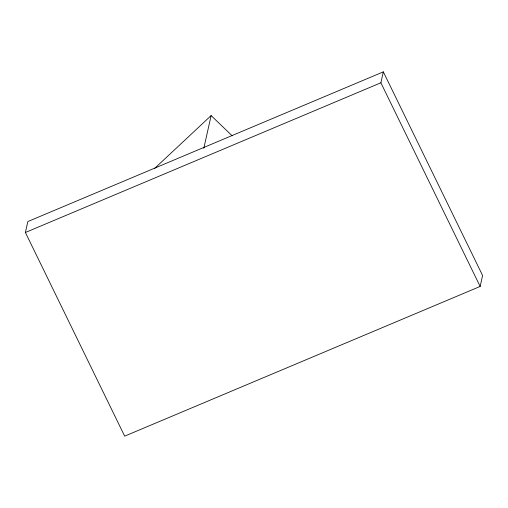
<?xml version="1.0" encoding="UTF-8"?>
<svg xmlns="http://www.w3.org/2000/svg" width="508" height="508" viewBox="0 0 508 508"><rect width="100%" height="100%" fill="white"/><g stroke="black" fill="none" stroke-linecap="round" stroke-linejoin="round"><path stroke-width="0.76" d="M25.4 232.493L27.845 221.558L383.33 71.857L482.6 275.507L480.155 286.442L124.67 436.143L25.4 232.493L380.886 82.791L383.33 71.857M203.797 148.368L211.131 115.57L232.15 135.807M154.597 168.459L211.131 115.57M380.886 82.791L480.155 286.442"/></g></svg>
